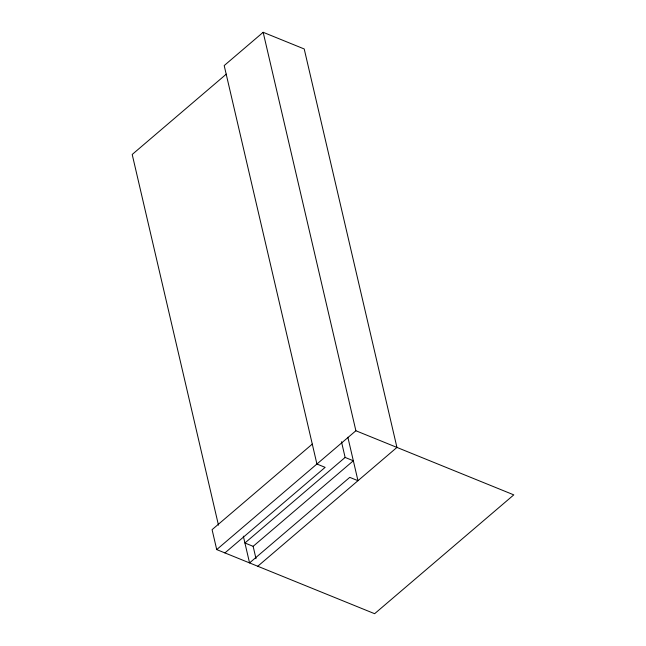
<?xml version="1.0" encoding="UTF-8"?>
<svg xmlns="http://www.w3.org/2000/svg" width="646" height="646" viewBox="0 0 646 646"><rect width="100%" height="100%" fill="white"/><g stroke="black" fill="none" stroke-linecap="round" stroke-linejoin="round"><path stroke-width="0.97" d="M257.77 566.251L396.943 447.42L304.218 48.967L263.164 32.3L224.194 65.577L316.92 464.022L325.132 467.357L224.929 552.919M226.294 74.137L132.204 154.467L218.469 525.15M312.284 444.101L212.082 529.663L216.717 549.585L374.623 613.7L513.796 494.868L355.889 430.753L263.164 32.3M216.717 549.585L355.889 430.753M253.135 546.33L353.338 460.768L345.125 457.433L244.923 542.995L253.135 546.33L256.01 558.661M347.863 437.237L357.973 480.697L349.761 477.362L249.558 562.916L243.324 536.132M341.476 441.743L345.125 457.433"/></g></svg>
